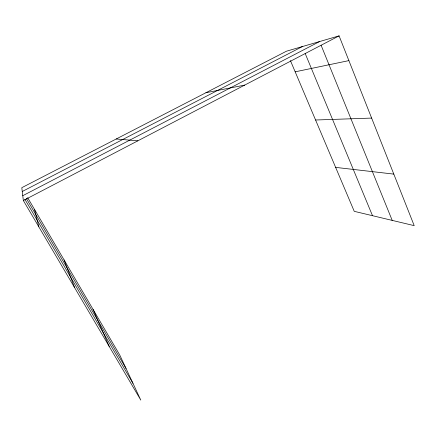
<?xml version="1.0" encoding="UTF-8"?>
<svg xmlns="http://www.w3.org/2000/svg" width="436" height="436" viewBox="0 0 436 436"><rect width="100%" height="100%" fill="white"/><g stroke="black" fill="none" stroke-linecap="round" stroke-linejoin="round"><path stroke-width="0.65" d="M27.637 197.661L119.709 354.915L140.806 400.128L23.348 200.533L339.088 35.872L414.2 225.646L354.245 211.335L290.414 60.582M22.765 195.704L319.593 41.551M22.258 191.491L302.312 46.587M339.088 35.872L286.447 51.208L21.8 187.687L23.348 200.533M295.172 71.826L348.882 60.615M205.945 92.726L244.7 85.102M315.571 120.004L371.625 118.08M116.243 138.98L137.836 140.828M335.633 167.386L393.801 174.106M26.318 198.418L126.042 368.485M24.83 199.219L132.964 383.32M93.021 309.331L109.223 346.457M305.162 53.454L372.497 215.689M321.125 45.317L392.198 220.393M64.092 259.921L74.621 287.662M34.509 209.394L38.848 226.867"/></g></svg>
